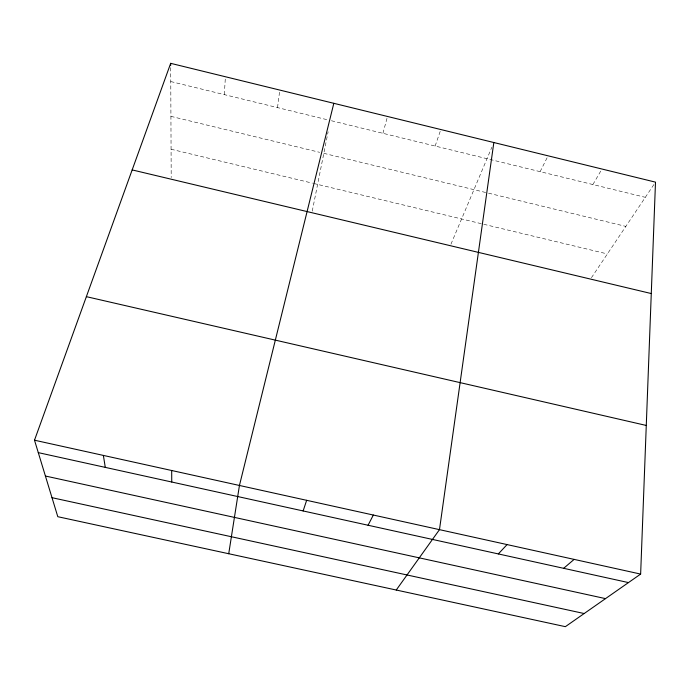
<?xml version="1.0" encoding="UTF-8"?>
<svg xmlns="http://www.w3.org/2000/svg" width="690" height="690" viewBox="0 0 690 690"><rect width="100%" height="100%" fill="white"/><g stroke="black" fill="none" stroke-linecap="round" stroke-linejoin="round"><path stroke-width="0.52" stroke-dasharray="3.45 2.59" d="M224.31 94.616L225.414 76.754M277.518 107.597L279.795 90.079M312.251 211.149L328.13 131.781M382.924 133.308L387.504 116.472M435.131 146.047L440.841 129.539M450.95 244.2L491.823 147.289M540.115 171.663L548.076 155.819M592.891 184.541L601.965 169.024M591.442 277.708L654.905 183.04M171.068 149.238L312.432 183.161M313.467 183.411L607.381 253.937M170.922 116.351L319.677 152.335M323.817 153.335L487.468 192.924M488.511 193.174L625.839 226.398M170.766 81.549L328.311 119.991M331.416 120.741L645.323 197.331M170.706 67.62L171.198 177.572"/><path stroke-width="1.03" d="M640.639 574.08L655.5 182.143L170.68 63.333L34.5 440.203L57.796 516.698L565.369 626.667L640.639 574.08L34.5 440.203M493.833 142.528L439.478 529.644L396.25 590.019M228.726 553.734L239.439 485.467L333.822 103.319M303.134 510.945L306.653 500.31M368.055 525.245L373.333 515.042M498.327 553.923L507.081 544.582M563.661 568.31L574.132 559.392M45.411 476.022L605.51 598.618M52.009 497.688L584.163 613.531M38.286 452.631L628.469 582.584M86.371 296.657L646.28 425.454M132.17 169.913L651.274 293.552M103.371 455.417L105.285 467.389M171.681 470.502L171.75 482.025M170.68 63.333L170.697 65.481"/></g></svg>
